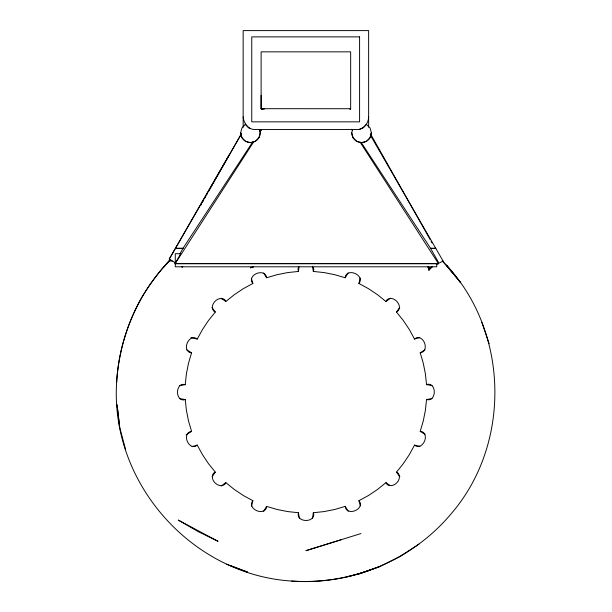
<?xml version="1.0" encoding="UTF-8"?>
<svg xmlns="http://www.w3.org/2000/svg" width="612" height="612" viewBox="0 0 612 612"><rect width="100%" height="100%" fill="white"/><g stroke="black" fill="none" stroke-linecap="round" stroke-linejoin="round"><path stroke-width="0.92" d="M180.027 253.712L183.049 248.243L252.664 142.022M260.039 132.008L260.207 129.537L261.263 129.537L260.039 132.008L261.63 129.537M455.948 276.777L442.614 261.255C508.671 327.558 512.596 442.139 451.572 513.284C413.016 559.728 351.854 585.653 291.672 581.056C191.525 574.767 110.129 482.746 116.632 382.385C118.491 352.344 127.204 322.907 142.122 296.743C149.94 283.876 159.043 271.927 169.21 260.827C169.639 260.062 170.45 260.261 171.184 260.268M179.706 385.56L185.245 384.673L186.4 373.856L188.519 363.191L191.587 352.757L186.706 349.896M263.634 272.998L266.572 277.779L276.999 274.712L287.671 272.585L298.488 271.437L298.97 266.916M432.087 398.611L426.549 399.491L425.394 410.308L423.274 420.972L420.192 431.406L425.08 434.275M116.632 382.385C119.133 337.273 138.037 293.538 169.21 260.827L169.761 260.368L163.366 267.589M312.48 266.22L313.306 271.437L324.115 272.585L334.787 274.712L345.222 277.779L345.428 275.966C349.33 267.834 364.989 276.081 358.915 283.455L368.462 288.657L377.505 294.701L385.965 301.532L390.487 298.113M299.367 518.272L298.488 512.734L287.671 511.578L276.999 509.459L266.572 506.384L266.358 508.205C262.433 516.306 246.766 508.067 252.878 500.715L243.331 495.513L234.289 489.462L225.82 482.638L221.307 486.05M312.533 518.341L313.306 512.734L324.115 511.578L334.787 509.459L345.222 506.384L348.151 511.165M429.356 268.301L428.928 270.221L432.608 266.572L429.356 268.301L428.484 266.794M251.57 506.17L252.878 500.715M358.915 283.455L360.216 277.993M259.35 129.43L260.261 132.812L258.937 137.708L255.349 141.296L250.446 142.619L245.55 141.296L241.962 137.708L240.638 132.812L241.962 127.908L245.427 124.435L248.541 127.801L250.339 128.589M313.306 271.437L313.811 269.571L313.375 267.62M366.374 124.297L370.038 127.908L371.362 132.812L370.038 137.708L366.45 141.296L361.554 142.619L356.651 141.296L353.063 137.708L351.739 132.812L352.428 130.272L351.747 129.224M298.488 512.734C295.673 521.845 313.199 523.482 313.811 514.547L313.306 512.734M298.602 267.268L297.99 269.15L298.488 271.437M190.898 337.541L197.263 339.063L202.473 329.516L208.508 320.466L215.34 312.005L211.92 307.492M419.985 446.408L414.531 445.1L409.321 454.647L403.277 463.697L396.446 472.158L399.866 476.679M169.402 261.01L169.822 260.268L169.402 261.01L172.37 261.01M200.744 205.341L201.669 203.689M202.603 202.037L203.536 200.376M204.462 198.724L205.862 196.245M206.787 194.593L207.72 192.941M208.646 191.281L241.671 133.217M175.292 262.839L169.256 259.06L229.11 154.897M169.256 259.06L241.097 134.518M182.705 266.794L182.422 267.291L181.626 266.794M345.222 277.779L348.083 272.891M263.703 511.272L266.572 506.384M225.82 482.638L224.757 484.413C219.999 487.94 213.297 483.228 212.395 478.033L212.739 474.461L213.672 473.114L215.34 472.158L208.508 463.697L202.473 454.647L197.263 445.1L192.038 446.638M385.965 301.532L387.036 299.75C393.883 294.196 404.754 307.568 396.446 312.005L403.277 320.466L409.321 329.516L414.531 339.063L419.748 337.533M361.256 142.535L430.527 248.243L438.498 262.387L438.498 263.726L175.086 263.726L253.773 141.724M366.45 124.32L363.344 127.717L359.374 129.53M212.043 476.702L215.34 472.158M396.446 312.005L399.743 307.469M350.125 109.556L350.125 108.798L350.661 108.706L350.661 51.844L261.125 51.844L261.125 108.706L261.538 109.12L264.529 108.837L261.125 108.714L261.125 95.388M350.263 109.112L350.661 108.714L261.125 108.699L261.867 108.745L261.867 109.556M221.276 298.235L225.82 301.532L234.289 294.701L243.331 288.657L252.878 283.455L251.341 278.223M389.752 485.377L385.965 482.638L377.505 489.462L368.462 495.513L358.915 500.715L360.445 505.94M351.77 129.53L352.428 130.272M418.891 544.213L400.034 556.553L379.845 566.567L358.601 574.11M197.263 445.1L195.136 446.485C186.874 448.145 182.445 432.286 191.587 431.406L188.519 420.972L186.4 410.308L185.245 399.491L179.63 398.71M414.531 339.063L416.65 337.679C424.942 336.011 429.318 351.854 420.192 352.757L423.274 363.191L425.394 373.856L426.549 384.673L432.156 385.453M186.01 434.834L191.587 431.406M420.192 352.757L424.98 349.819M436.761 264.361L443.073 261.01L370.604 135.627M253.36 266.794L250.591 267.865L253.536 266.794M379.845 566.567L358.533 573.849L347.088 576.779M369.862 570.177C344.854 579.097 318.171 582.808 291.672 581.056M360.919 533.572L305.893 550.693L341.328 539.685M185.245 399.491L183.432 399.996C174.496 399.399 176.126 381.85 185.245 384.673M426.549 384.673L428.354 384.168C437.32 384.764 435.652 402.268 426.549 399.491M175.499 248.243L183.049 248.243M430.527 248.243L435.69 248.243M175.392 248.418L183.042 248.418M430.542 248.418L435.798 248.418M442.216 261.01L443.073 261.01M191.587 352.757L189.774 352.543C181.657 348.618 189.919 332.966 197.263 339.063M420.192 431.406L422.02 431.621C430.106 435.545 421.89 451.205 414.531 445.1M230.877 565.809L247.615 572.121L226.539 564.172M215.34 312.005L213.565 310.95C210.069 306.207 214.728 299.49 219.938 298.579L223.518 298.924L224.864 299.857L225.82 301.532M396.446 472.158L398.221 473.221C401.74 477.957 397.043 484.673 391.848 485.584L388.268 485.239L386.922 484.306L385.965 482.638M245.42 124.45L245.114 124.114L245.244 124.626M446.408 265.333L460.683 282.752L446.607 265.157M252.878 283.455L251.494 281.329C249.834 273.036 265.685 268.637 266.572 277.779M358.915 500.715L360.3 502.834C361.967 511.097 346.101 515.541 345.222 506.384M360.139 142.236L438.498 263.726M370.558 133.982L430.213 239.644M431.139 241.289L432.072 242.941M481.843 322.425L489.126 343.737M119.692 427.275L117.091 404.899L119.692 427.275L125.437 449.047M243.155 116.869C243.522 122.538 247.661 128.75 253.628 129.53L358.624 129.53L361.501 128.512A13.082 13.082 0 0 0 368.638 116.869M368.638 127.22L368.638 30.6L243.155 30.6L243.155 127.22M175.086 262.387L175.086 263.726M371.362 132.812A9.83 9.83 0 0 1 361.531 142.619A9.83 9.83 0 0 1 351.709 132.812M260.261 132.812A9.83 9.83 0 0 1 250.43 142.619A9.83 9.83 0 0 1 240.6 132.812M429.043 267.758L428.928 270.221L427.895 266.794L429.043 267.758M180.708 253.712L175.284 263.237L175.284 253.712L180.708 253.712M359.588 36.881L251.754 36.881L251.754 121.842L359.588 121.842L359.588 36.881M436.708 263.581L175.284 263.581L175.284 266.794L436.708 266.794L436.708 263.581M217.903 541.23L198.02 531.53L178.283 520.093L217.903 541.23"/></g></svg>
